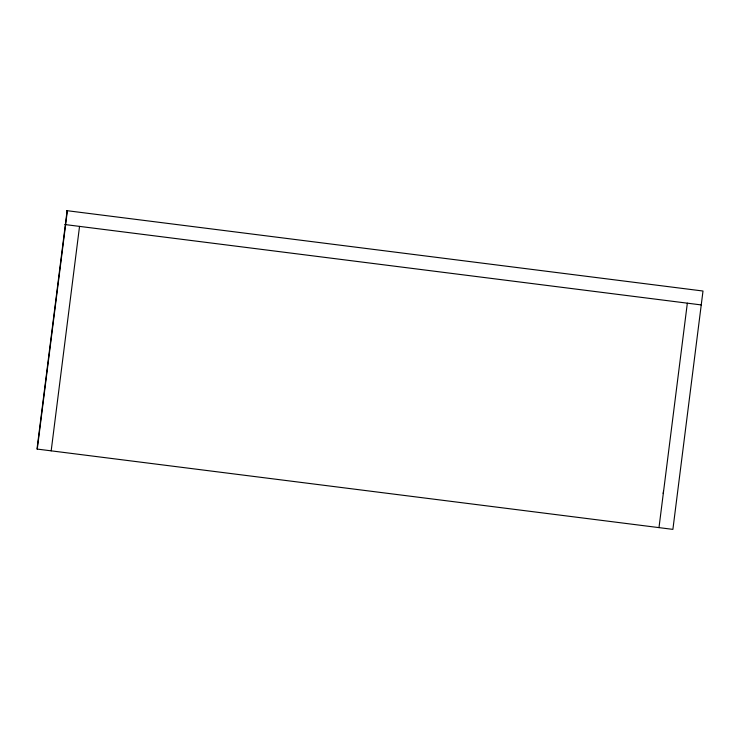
<?xml version="1.0" encoding="UTF-8"?>
<svg xmlns="http://www.w3.org/2000/svg" width="740" height="740" viewBox="0 0 740 740"><rect width="100%" height="100%" fill="white"/><g stroke="black" fill="none" stroke-linecap="round" stroke-linejoin="round"><path stroke-width="1.11" d="M67.109 210.687L37 449.05L672.891 529.377L703 291.024L66.554 210.623M37.277 449.078L67.386 210.724M51.18 450.836L79.541 226.385M663.188 493.562L663.475 491.286M658.989 527.62L687.34 303.169M64.796 224.525L701.243 304.926"/></g></svg>
